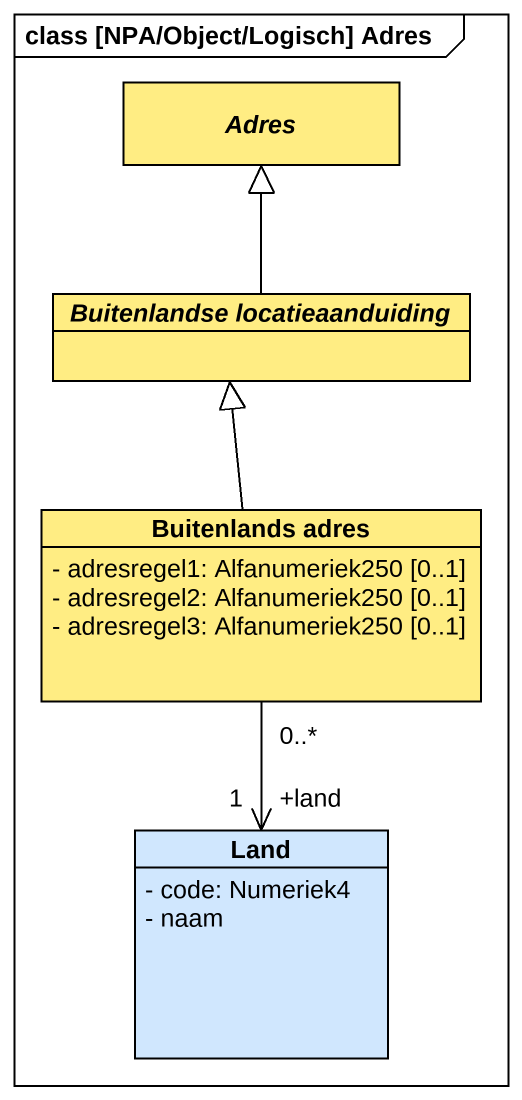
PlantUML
@startuml
mainframe class [NPA/Object/Logisch] Adres
hide circle
hide empty members
skinparam classAttributeIconSize 0
abstract class Adres #FFED83
abstract class "Buitenlandse locatieaanduiding" as Buitenlandse #FFED83
class "Buitenlands adres" as Buitenlands_adres #FFED83 {
  - adresregel1: Alfanumeriek250 [0..1]
  - adresregel2: Alfanumeriek250 [0..1]
  - adresregel3: Alfanumeriek250 [0..1]
}
class Land #D0E7FE {
  - code: Numeriek4
  - naam
}
Buitenlandse -up-|> Adres
Buitenlands_adres -up-|> Buitenlandse
Buitenlands_adres "0..*" --> "+land\n1" Land
@enduml
